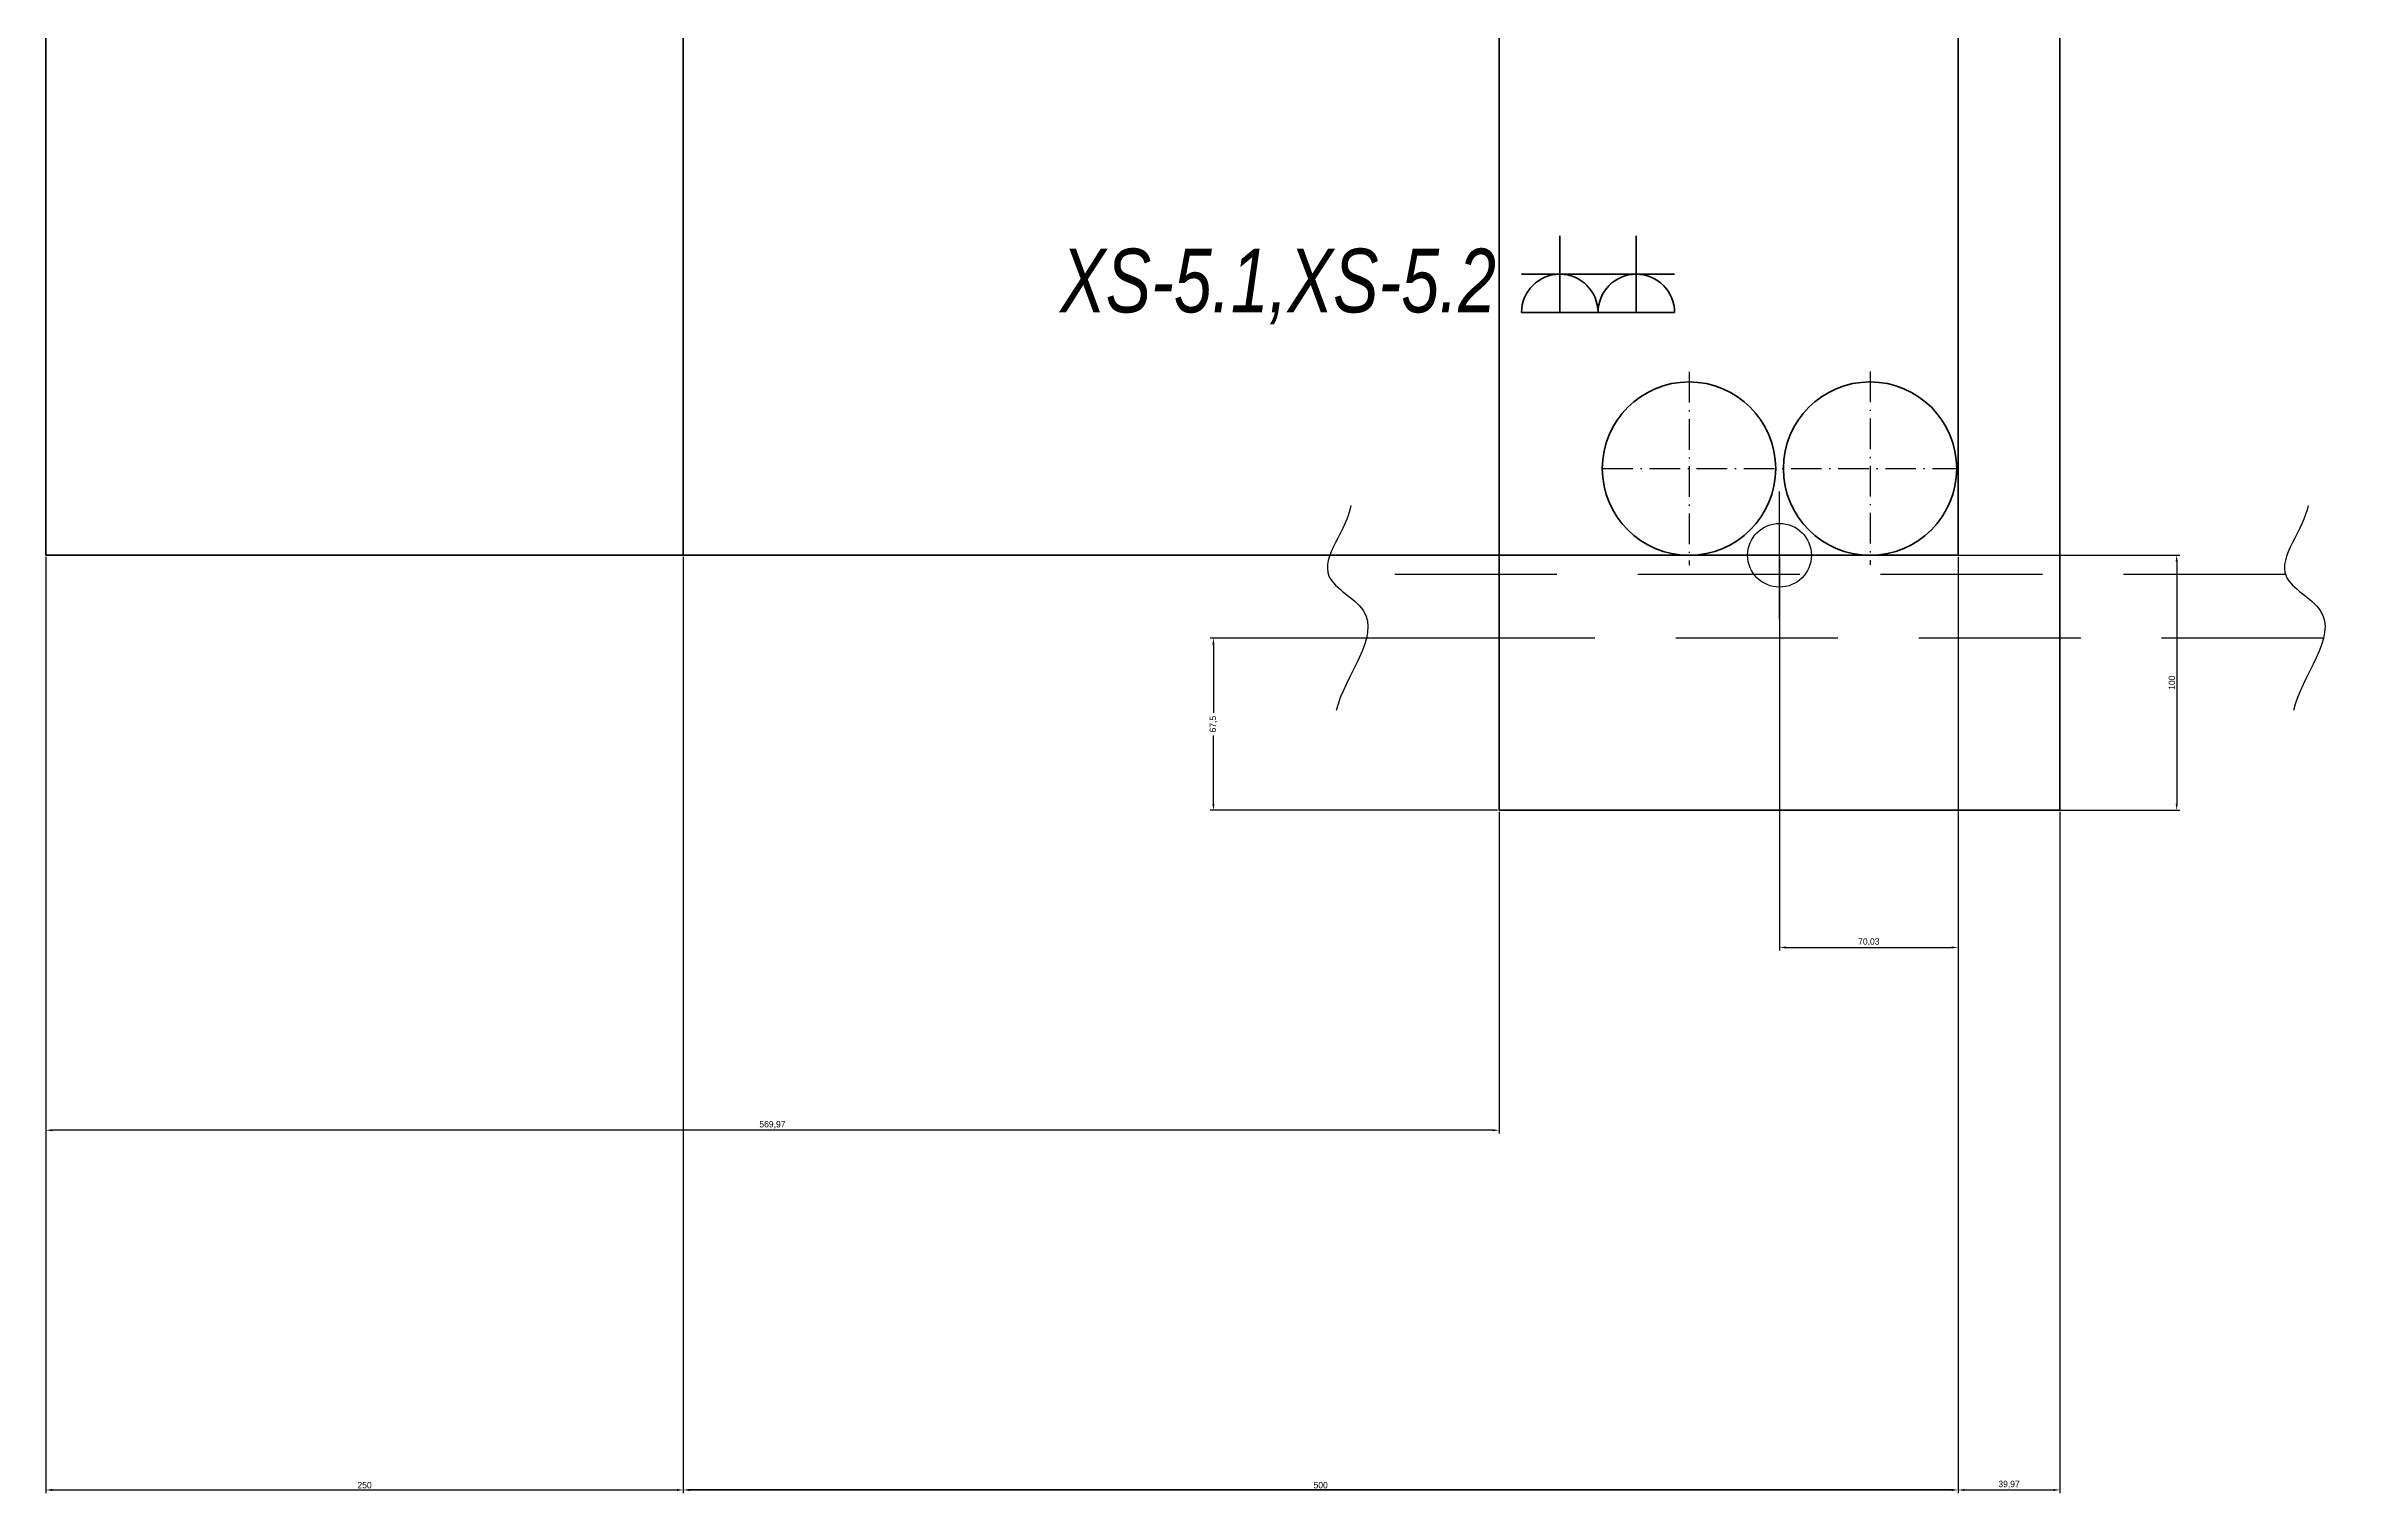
# Model space of a CAD drawing. Header units: millimetres. Extents: x 36689 to 81590, y -49198 to -25401.
# Drawn here: x 53223 to 54122, y -31606 to -31039 of the extents above; entities that cross this region are included whole.
import ezdxf
from ezdxf.enums import TextEntityAlignment as Align

# ---------------------------------------------------------------- set-up
doc = ezdxf.new("R2010")
doc.units = ezdxf.units.MM
doc.header["$PDMODE"] = 34
doc.header["$PDSIZE"] = 25
doc.linetypes.add('ACAD_ISO10W100', pattern=[18.5, 12, -3, 0.5, -3])
doc.linetypes.add('DASHED', pattern=[19.05, 12.7, -6.35])
for name, color, linetype in [('01 Черновое', 7, 'Continuous'), ('02 Розетки', 7, 'Continuous'), ('11 Привязка размеры', 7, 'Continuous')]:
    doc.layers.add(name, color=color, linetype=linetype)
doc.layers.add('04 Мебель', color=5, linetype='Continuous', true_color=0x0000ff)
doc.styles.add('QCADDimTextStyle', font='txt')
doc.styles.add('textstyle29', font='FreeSerifItalic.ttf', dxfattribs={"width": 0.8})
doc.dimstyles.new('QCADDimStyle', dxfattribs={"dimtxt": 2.5, "dimasz": 2.5, "dimexe": 1.25, "dimexo": 0.625, "dimtad": 1, "dimtoh": 1, "dimdec": 4, "dimzin": 0, "dimdsep": 46, "dimtxsty": 'QCADDimTextStyle', "dimcen": 0.09, "dimadec": 0, "dimazin": 0, "dimtfac": 1, "dimtdec": 4, "dimtofl": 0, "dimtmove": 0, "dimatfit": 3, "dimfxl": 1, "dimtolj": 1, "dimtzin": 0, "dimarcsym": 0})

# ---------------------------------------------------------------- blocks, each defined once
blk = doc.blocks.new('розетка скрытая трехполюсная')
at = {"color": 0, "lineweight": -2}
for p, q in [((0, 0), (0, 3)), ((-1.5, 1.5), (1.5, 1.5)), ((-1.5, 0), (1.5, 0))]:
    blk.add_line(p, q, dxfattribs=at)
blk.add_arc((0, 0), 1.5, 0, 180, dxfattribs=at)
blk = doc.blocks.new('*D47')
at = {"layer": '11 Привязка размеры', "color": 0, "lineweight": -2}
for p, q in [((53903.74, -31238.38), (54060.13, -31238.38)), ((54058.88, -31240.88), (54058.88, -31335.88)), ((53903.74, -31338.38), (54060.13, -31338.38))]:
    blk.add_line(p, q, dxfattribs=at)
at = {"layer": '11 Привязка размеры', "color": 0}
for points in [[(54059.3, -31240.88), (54058.47, -31240.88), (54058.88, -31238.38)], [(54058.47, -31335.88), (54059.3, -31335.88), (54058.88, -31338.38)]]:
    blk.add_solid(points, dxfattribs=at)
at = {"layer": 'Defpoints', "color": 0}
for p in [(53903.11, -31238.38), (53903.11, -31338.38), (54058.88, -31338.38)]:
    blk.add_point(p, dxfattribs=at)
at = {"layer": '11 Привязка размеры', "color": 0, "insert": (54057.01, -31288.38), "char_height": 2.5, "attachment_point": 5, "rotation": 90, "style": 'QCADDimTextStyle'}
blk.add_mtext('100', dxfattribs=at)
blk = doc.blocks.new('*D89')
at = {"layer": '11 Привязка размеры', "color": 0, "lineweight": -2}
for p, q in [((53473.15, -31239), (53473.15, -31606.25)), ((53973.15, -31239), (53973.15, -31606.25)), ((53475.65, -31605), (53970.65, -31605))]:
    blk.add_line(p, q, dxfattribs=at)
at = {"layer": '11 Привязка размеры', "color": 0}
for points in [[(53475.65, -31604.59), (53475.65, -31605.42), (53473.15, -31605)], [(53970.65, -31605.42), (53970.65, -31604.59), (53973.15, -31605)]]:
    blk.add_solid(points, dxfattribs=at)
at = {"layer": 'Defpoints', "color": 0}
for p in [(53473.15, -31238.38), (53973.15, -31238.38), (53973.15, -31605)]:
    blk.add_point(p, dxfattribs=at)
at = {"layer": '11 Привязка размеры', "color": 0, "insert": (53723.15, -31603.13), "char_height": 2.5, "attachment_point": 5, "style": 'QCADDimTextStyle'}
blk.add_mtext('500', dxfattribs=at)
blk = doc.blocks.new('*D90')
at = {"layer": '11 Привязка размеры', "color": 0, "lineweight": -2}
for p, q in [((53473.15, -31239), (53473.15, -31606.25)), ((53973.15, -31239), (53973.15, -31606.25)), ((53970.65, -31605), (53475.65, -31605))]:
    blk.add_line(p, q, dxfattribs=at)
at = {"layer": '11 Привязка размеры', "color": 0}
for points in [[(53475.65, -31604.59), (53475.65, -31605.42), (53473.15, -31605)], [(53970.65, -31605.42), (53970.65, -31604.59), (53973.15, -31605)]]:
    blk.add_solid(points, dxfattribs=at)
at = {"layer": 'Defpoints', "color": 0}
for p in [(53473.15, -31238.38), (53973.15, -31238.38), (53473.15, -31605)]:
    blk.add_point(p, dxfattribs=at)
at = {"layer": '11 Привязка размеры', "color": 0, "insert": (53723.15, -31603.13), "char_height": 2.5, "attachment_point": 5, "style": 'QCADDimTextStyle'}
blk.add_mtext('500', dxfattribs=at)
blk = doc.blocks.new('*D91')
at = {"layer": '11 Привязка размеры', "color": 0, "lineweight": -2}
for p, q in [((53223.15, -31239), (53223.15, -31606.25)), ((53473.15, -31239), (53473.15, -31606.25)), ((53225.65, -31605), (53470.65, -31605))]:
    blk.add_line(p, q, dxfattribs=at)
at = {"layer": '11 Привязка размеры', "color": 0}
for points in [[(53225.65, -31604.59), (53225.65, -31605.42), (53223.15, -31605)], [(53470.65, -31605.42), (53470.65, -31604.59), (53473.15, -31605)]]:
    blk.add_solid(points, dxfattribs=at)
at = {"layer": 'Defpoints', "color": 0}
for p in [(53223.15, -31238.38), (53473.15, -31238.38), (53473.15, -31605)]:
    blk.add_point(p, dxfattribs=at)
at = {"layer": '11 Привязка размеры', "color": 0, "insert": (53348.15, -31603.13), "char_height": 2.5, "attachment_point": 5, "style": 'QCADDimTextStyle'}
blk.add_mtext('250', dxfattribs=at)
blk = doc.blocks.new('*D99')
at = {"layer": '11 Привязка размеры', "color": 0, "lineweight": -2}
for p, q in [((53223.15, -31239), (53223.15, -31465.15)), ((53793.11, -31339), (53793.11, -31465.15)), ((53790.61, -31463.9), (53225.65, -31463.9))]:
    blk.add_line(p, q, dxfattribs=at)
at = {"layer": '11 Привязка размеры', "color": 0}
for points in [[(53225.65, -31463.48), (53225.65, -31464.31), (53223.15, -31463.9)], [(53790.61, -31464.31), (53790.61, -31463.48), (53793.11, -31463.9)]]:
    blk.add_solid(points, dxfattribs=at)
at = {"layer": 'Defpoints', "color": 0}
for p in [(53223.15, -31238.38), (53793.11, -31338.38), (53223.15, -31463.9)]:
    blk.add_point(p, dxfattribs=at)
at = {"layer": '11 Привязка размеры', "color": 0, "insert": (53508.13, -31461.78), "char_height": 2.5, "attachment_point": 5, "style": 'QCADDimTextStyle'}
blk.add_mtext('569,97', dxfattribs=at)
blk = doc.blocks.new('*D100')
at = {"layer": '11 Привязка размеры', "color": 0, "lineweight": -2}
for p, q in [((53973.15, -31239), (53973.15, -31606.25)), ((54013.11, -31339), (54013.11, -31606.25)), ((53975.65, -31605), (54010.61, -31605))]:
    blk.add_line(p, q, dxfattribs=at)
at = {"layer": '11 Привязка размеры', "color": 0}
for points in [[(53975.65, -31604.59), (53975.65, -31605.42), (53973.15, -31605)], [(54010.61, -31605.42), (54010.61, -31604.59), (54013.11, -31605)]]:
    blk.add_solid(points, dxfattribs=at)
at = {"layer": 'Defpoints', "color": 0}
for p in [(53973.15, -31238.38), (54013.11, -31338.38), (54013.11, -31605)]:
    blk.add_point(p, dxfattribs=at)
at = {"layer": '11 Привязка размеры', "color": 0, "insert": (53993.13, -31602.89), "char_height": 2.5, "attachment_point": 5, "style": 'QCADDimTextStyle'}
blk.add_mtext('39,97', dxfattribs=at)
blk = doc.blocks.new('*D112')
at = {"layer": '11 Привязка размеры', "color": 0, "lineweight": -2}
for p, q in [((53903.11, -31239), (53903.11, -31393.46)), ((53973.15, -31239), (53973.15, -31393.46)), ((53905.61, -31392.21), (53970.65, -31392.21))]:
    blk.add_line(p, q, dxfattribs=at)
at = {"layer": '11 Привязка размеры', "color": 0}
for points in [[(53905.61, -31391.79), (53905.61, -31392.62), (53903.11, -31392.21)], [(53970.65, -31392.62), (53970.65, -31391.79), (53973.15, -31392.21)]]:
    blk.add_solid(points, dxfattribs=at)
at = {"layer": 'Defpoints', "color": 0}
for p in [(53903.11, -31238.38), (53973.15, -31238.38), (53973.15, -31392.21)]:
    blk.add_point(p, dxfattribs=at)
at = {"layer": '11 Привязка размеры', "color": 0, "insert": (53938.13, -31390.09), "char_height": 2.5, "attachment_point": 5, "style": 'QCADDimTextStyle'}
blk.add_mtext('70,03', dxfattribs=at)
blk = doc.blocks.new('*D114')
at = {"layer": '11 Привязка размеры', "color": 0, "lineweight": -2}
for p, q in [((53792.49, -31270.88), (53679.83, -31270.88)), ((53681.08, -31273.38), (53681.08, -31300.19)), ((53681.08, -31335.88), (53681.08, -31309.06)), ((53792.49, -31338.38), (53679.83, -31338.38))]:
    blk.add_line(p, q, dxfattribs=at)
at = {"layer": '11 Привязка размеры', "color": 0}
for points in [[(53681.5, -31273.38), (53680.66, -31273.38), (53681.08, -31270.88)], [(53680.66, -31335.88), (53681.5, -31335.88), (53681.08, -31338.38)]]:
    blk.add_solid(points, dxfattribs=at)
at = {"layer": 'Defpoints', "color": 0}
for p in [(53793.11, -31270.88), (53681.08, -31338.38), (53793.11, -31338.38)]:
    blk.add_point(p, dxfattribs=at)
at = {"layer": '11 Привязка размеры', "color": 0, "insert": (53681.08, -31304.63), "char_height": 2.5, "attachment_point": 5, "rotation": 90, "style": 'QCADDimTextStyle'}
blk.add_mtext('67,5', dxfattribs=at)

msp = doc.modelspace()

# ---------------------------------------------------------------- linework, layer by layer
at = {"layer": '01 Черновое', "lineweight": 40}
msp.add_lwpolyline([(53793.11174, -31338.379), (53793.11174, -28538.379), (54013.11174, -28538.379), (54013.11174, -31338.379)], close=True, dxfattribs=at)
at = {"layer": '02 Розетки', "linetype": 'DASHED', "ltscale": 5}
for p, q in [((54101.51513, -31245.879), (53726.13834, -31245.879)), ((54116.47703, -31270.879), (53741.10024, -31270.879))]:
    msp.add_line(p, q, dxfattribs=at)
at = {"layer": '02 Розетки', "color": 1, "lineweight": 40, "true_color": 0xff0000}
for centre in [(53867.61174, -31204.379), (53938.61174, -31204.379)]:
    msp.add_circle(centre, 34, dxfattribs=at)
at = {"layer": '04 Мебель', "lineweight": 40, "flags": 128}
msp.add_lwpolyline([(53223.1462, -30518.379), (53473.1462, -30518.379), (53473.1462, -31238.379), (53223.1462, -31238.379)], close=True, dxfattribs=at)
msp.add_lwpolyline([(53973.1462, -31238.379), (53473.1462, -31238.379), (53473.1462, -30518.379), (53973.1462, -30518.379), (53973.1462, -31238.379)], dxfattribs=at)
at = {"layer": '11 Привязка размеры', "linetype": 'ACAD_ISO10W100'}
for p, q in [((53867.61174, -31166.47533), (53867.61174, -31242.28267)), ((53938.61174, -31166.28229), (53938.61174, -31242.08962)), ((53833.61174, -31204.379), (53972.61174, -31204.379))]:
    msp.add_line(p, q, dxfattribs=at)
at = {"layer": '11 Привязка размеры', "start_tangent": (-0.158678095, -0.987330371), "end_tangent": (-0.213167075, -0.977015761)}
for points in [[(53735.02853, -31218.79463), (53726.40437, -31246.58358), (53739.81973, -31259.99894), (53729.27909, -31299.28676)], [(54110.40532, -31218.79463), (54101.78116, -31246.58358), (54115.19651, -31259.99894), (54104.65588, -31299.28676)]]:
    msp.add_spline(points, degree=3, dxfattribs=at)
at = {"layer": '11 Привязка размеры', "lineweight": -2}
msp.add_point((53903.11174, -31238.379), dxfattribs=at)

# ---------------------------------------------------------------- block references
at = {"layer": '02 Розетки', "color": 1, "lineweight": 40, "true_color": 0xff0000, "xscale": 10, "yscale": 10, "zscale": 10}
for p in [(53816.93237, -31143.12066), (53846.93237, -31143.12066)]:
    msp.add_blockref('розетка скрытая трехполюсная', p, dxfattribs=at)

# ---------------------------------------------------------------- texts
at = {"layer": '02 Розетки', "linetype": 'Continuous', "style": 'textstyle29', "width": 0.8}
msp.add_text('XS-5.1,XS-5.2', height=25, dxfattribs=at).set_placement((53791.93237, -31143.12066), align=Align.RIGHT)

# ---------------------------------------------------------------- dimensions: what is measured, and where the dimension line sits
at = {"layer": '11 Привязка размеры'}
for base, p1, p2, picture, middle in [((53473.1462, -31605.00225), (53223.1462, -31238.379), (53473.1462, -31238.379), '*D91', (53348.1462, -31603.12725)), ((53223.1462, -31463.89568), (53793.11174, -31338.379), (53223.1462, -31238.379), '*D99', (53508.12897, -31461.78258)), ((53973.1462, -31605.00225), (53473.1462, -31238.379), (53973.1462, -31238.379), '*D89', (53723.1462, -31603.12725)), ((53473.1462, -31605.00225), (53973.1462, -31238.379), (53473.1462, -31238.379), '*D90', (53723.1462, -31603.12725)), ((53973.1462, -31392.20768), (53903.11174, -31238.379), (53973.1462, -31238.379), '*D112', (53938.12897, -31390.09458)), ((54013.11174, -31605.00225), (53973.1462, -31238.379), (54013.11174, -31338.379), '*D100', (53993.12897, -31602.88916))]:
    dim = msp.add_linear_dim(base=base, p1=p1, p2=p2, dimstyle='QCADDimStyle', override={"dimtxt": 2.5, "dimasz": 2.5, "dimexe": 1.25, "dimexo": 0.625, "dimgap": 0.625, "dimtad": 1, "dimtih": 0, "dimtoh": 0, "dimdec": 2, "dimzin": 8, "dimdsep": 44, "dimcen": 2.5, "dimclrd": 0, "dimclre": 0, "dimclrt": 0, "dimtdec": 2, "dimtofl": 1, "dimtmove": 2, "dimfxl": 1, "dimfxlon": 0, "dimtolj": 0, "dimtzin": 8}, dxfattribs=at)
    dim.commit()
    dim.dimension.update_dxf_attribs({"geometry": picture, "text_midpoint": middle})
dim = msp.add_linear_dim(base=(54058.88263, -31338.379), p1=(53903.11174, -31238.379), p2=(53903.11174, -31338.379), angle=90, dimstyle='QCADDimStyle', override={"dimtxt": 2.5, "dimasz": 2.5, "dimexe": 1.25, "dimexo": 0.625, "dimgap": 0.625, "dimtad": 1, "dimtih": 0, "dimtoh": 0, "dimdec": 2, "dimzin": 8, "dimdsep": 44, "dimcen": 2.5, "dimclrd": 0, "dimclre": 0, "dimclrt": 0, "dimtdec": 2, "dimtofl": 1, "dimtmove": 2, "dimfxl": 1, "dimfxlon": 0, "dimtolj": 0, "dimtzin": 8}, dxfattribs=at)
dim.commit()
dim.dimension.update_dxf_attribs({"geometry": '*D47', "text_midpoint": (54057.00763, -31288.379)})
dim = msp.add_linear_dim(base=(53681.08086, -31338.379), p1=(53793.11174, -31270.879), p2=(53793.11174, -31338.379), angle=90, dimstyle='QCADDimStyle', override={"dimtxt": 2.5, "dimasz": 2.5, "dimexe": 1.25, "dimexo": 0.625, "dimgap": 0.625, "dimtad": 1, "dimtih": 0, "dimtoh": 0, "dimdec": 2, "dimzin": 8, "dimdsep": 44, "dimcen": 2.5, "dimclrd": 0, "dimclre": 0, "dimclrt": 0, "dimtdec": 2, "dimtofl": 1, "dimtmove": 2, "dimfxl": 1, "dimfxlon": 0, "dimtolj": 0, "dimtzin": 8}, dxfattribs=at)
dim.commit()
dim.dimension.update_dxf_attribs({"geometry": '*D114', "text_midpoint": (53681.08086, -31304.629), "dimtype": 160})

doc.saveas('drawing.dxf')
